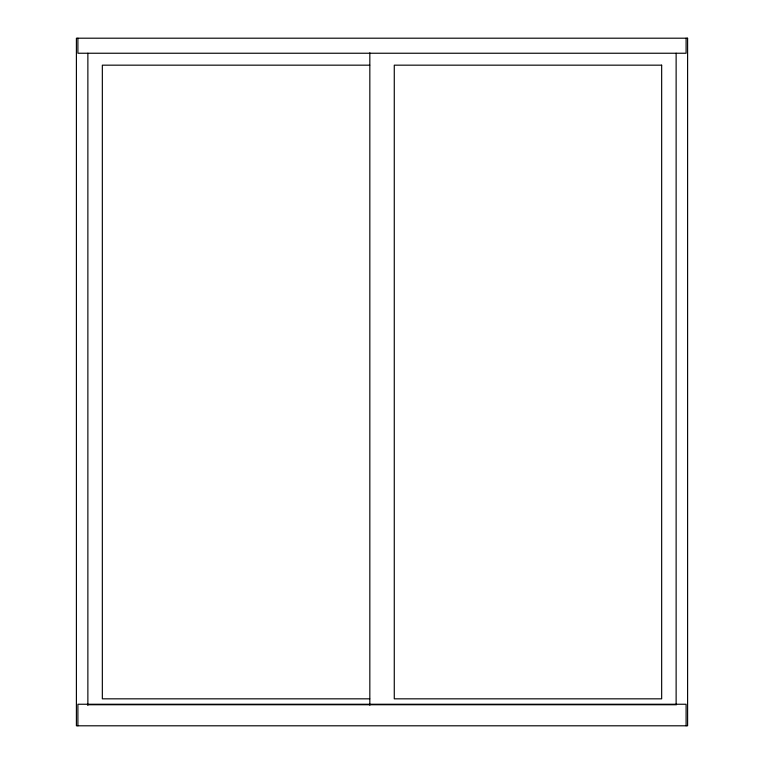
<?xml version="1.0" encoding="UTF-8"?>
<svg xmlns="http://www.w3.org/2000/svg" width="764" height="764" viewBox="0 0 764 764"><rect width="100%" height="100%" fill="white"/><g stroke="black" fill="none" stroke-linecap="round" stroke-linejoin="round"><path stroke-width="1.15" d="M369.728 65.169L102.338 65.169L102.338 698.831L369.728 698.831M87.44 704.742L676.56 704.742M686.101 38.2L686.101 53.241L77.899 53.241L77.899 38.2M686.101 725.8L686.101 704.246L77.899 704.246L77.899 725.8M676.13 53.241L676.13 704.246M369.833 52.821L369.833 705.22M87.87 53.241L87.87 705.229M687.6 38.2L76.4 38.2L76.4 725.8L687.6 725.8L687.6 38.2M661.662 65.169L394.272 65.169L394.272 698.831L661.662 698.831L661.662 65.169"/></g></svg>
